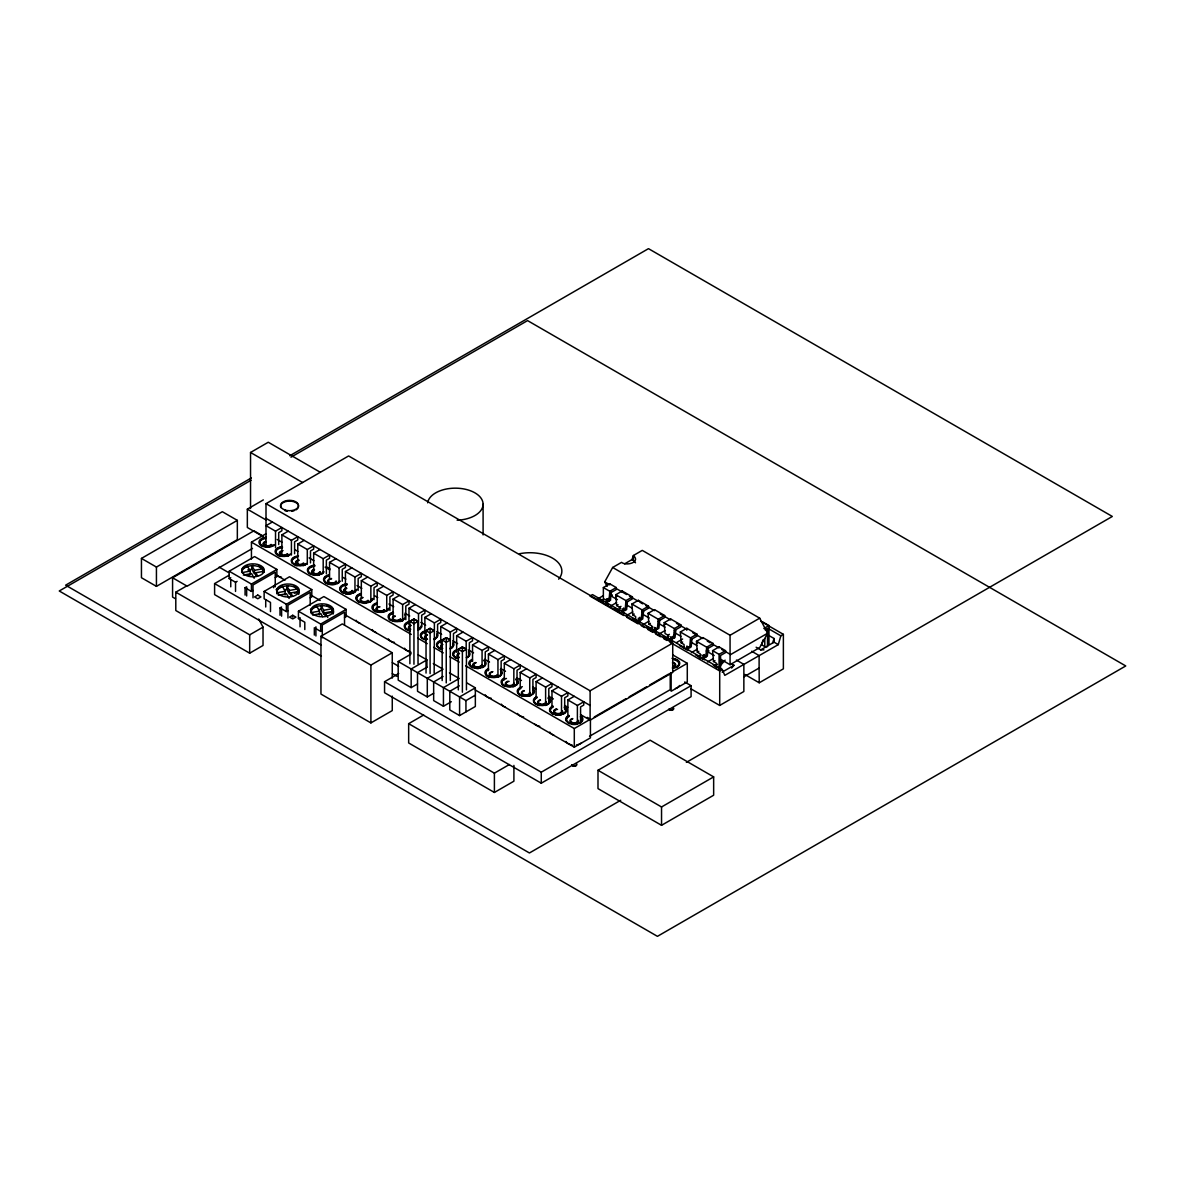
<?xml version="1.0" encoding="UTF-8"?>
<svg xmlns="http://www.w3.org/2000/svg" width="1185" height="1185" viewBox="0 0 1185 1185"><rect width="100%" height="100%" fill="white"/><g stroke="black" fill="none" stroke-linecap="round" stroke-linejoin="round"><path stroke-width="1.5" d="M230.764 586.827L230.764 579.495M265.721 607.001L265.721 599.669M300.042 626.821L300.042 617.652L298.442 618.57L298.442 611.223L323.875 596.559L346.109 609.386L346.109 616.733L344.524 617.652M720.554 659.201L730.064 664.696L730.064 635.264L612.66 567.482L604.706 581.879L607.09 586.397M606.083 602.958L606.083 599.477L608.971 601.15L609.816 591.285L603.358 587.567L603.358 602.306M608.971 601.15L610.453 600.291L611.297 592.396M622.229 612.275L622.229 608.809L625.117 610.468L625.961 600.617L615.77 594.722L616.615 605.565L619.503 607.238L620.984 606.379M627.443 601.713L626.598 609.608L625.117 610.468M638.359 623.34L638.359 618.126L641.248 619.785L642.107 609.934L631.916 604.039L632.76 614.882L635.649 616.555L635.649 620.036M643.588 611.03L642.729 618.94L641.248 619.785M654.505 630.924L654.505 627.443L657.394 629.102L658.253 619.251L648.047 613.356L648.906 624.199L651.794 625.873L651.794 629.353M659.734 620.362L658.875 628.257L657.394 629.102M670.651 640.241L670.651 636.76L673.539 638.434L674.383 628.568L664.192 622.688L665.037 633.516L667.925 635.19L669.407 634.331M675.865 629.679L675.02 637.574L673.539 638.434M686.796 649.558L686.796 646.077L689.685 647.751L690.529 637.885L680.338 632.005L681.182 642.848L684.071 644.507L684.071 647.988M692.01 638.996L691.166 646.892L689.685 647.751M702.927 658.875L702.927 655.394L705.816 657.068L706.675 647.203L696.484 641.322L697.328 652.165L700.216 653.824L700.216 659.053M708.156 648.313L707.297 656.209L705.816 657.068M623.591 615.474L589.952 596.055L592.485 594.589L722.258 669.495L724.79 675.361L778.293 644.625L780.841 635.812L783.374 634.345L783.374 668.844L759.229 682.782L744.802 674.443M763.066 639.841L761.496 644.684L765.94 647.262M772.487 643.351L774.057 638.508L768.117 635.086M624.569 563.867L631.975 559.601L633.397 555.513L642.27 550.388L759.689 618.17L767.643 633.205L759.689 647.602L730.064 664.696M609.445 597.551L611.875 594.766M671.851 637.752L675.48 633.59M706.556 653.616L708.986 650.832M720.287 665.718L725.116 660.149M731.604 668.073L734.019 665.289L730.967 663.526M690.87 688.811L719.71 705.445L743.854 691.507L743.854 664.37L736.418 660.075M250.539 508.498L250.539 452.477L268.269 442.242L320.335 472.297M251.353 477.94L65.605 585.183L529.428 852.978L620.703 800.275M289.777 455.751L648.476 248.657L1112.315 516.453L686.367 762.37M251.057 480.251L59.25 590.989L657.438 936.343L1125.75 665.955L527.562 320.602L291.006 457.173M141.445 558.416L222.336 511.713L237.341 520.363L237.341 539.664L156.435 586.368L141.445 577.717L141.445 558.416L156.435 567.067L237.341 520.363M263.233 536.657L247.339 527.488L247.339 509.15L263.337 499.907M266.003 545.855L266.003 503.655L348.612 455.958L672.725 643.085L672.725 672.443L590.115 720.139L580.532 714.599M175.484 598.751L172.58 597.062L172.58 577.776L253.931 530.806L262.655 535.842M272.357 522.007L266.003 525.681L275.527 531.176L281.882 527.503L281.882 530.791L278.712 532.628L278.712 544.552M251.442 559.098L251.442 542.152L266.121 533.68M258.715 619.044L263.026 627.132L263.026 645.469L249.679 653.187L175.795 610.527L175.795 592.174L186.637 585.908M252.523 548.418L187.126 586.175L172.58 577.776M281.882 555.024L281.882 534.85L288.236 531.176M237.119 581.331L235.534 582.235L229.179 578.576L229.179 571.229L254.597 556.565L276.846 569.407L276.846 576.74L275.246 577.658M321.357 656.238L214.603 594.603L214.603 583.598L228.957 575.303M281.882 534.85L291.421 540.345L297.776 536.687L297.776 539.96L294.591 541.797L294.591 553.721M242.599 568.711L247.058 566.134M229.179 578.576L230.764 577.658M297.776 564.193L297.776 544.019L304.13 540.345M297.776 544.019L307.3 549.529L313.655 545.855L313.655 549.129L310.485 550.966L310.485 562.89M245.073 595.077L245.073 587.745L246.658 586.827L246.658 595.996M229.179 571.229L251.427 584.072L276.846 569.407M313.655 573.377L313.655 553.188L320.009 549.529M245.073 587.745L251.427 591.419L253.012 590.5M270.491 611.593L270.491 602.424L264.136 598.751L264.136 591.419L289.555 576.74L311.788 589.582L311.788 596.914L310.203 597.832M313.655 553.188L323.194 558.698L329.548 555.024L329.548 558.313L326.364 560.149L326.364 573.762M276.061 589.76L282.015 586.323M329.548 578.872L329.548 562.371L335.903 558.698M329.548 562.371L339.073 567.867L345.442 564.193L345.442 567.482L342.258 569.318L342.258 581.242M280.015 615.267L280.015 607.92L281.6 607.001M264.136 591.419L286.37 604.261L311.788 589.582M345.442 593.552L345.442 571.54L351.797 567.867M280.015 607.92L286.37 611.593L287.97 610.675M175.795 592.174L249.679 634.834L263.026 627.132M345.442 571.54L354.967 577.036L361.321 573.377L361.321 576.651L358.151 578.487L358.151 590.411M292.725 615.267L289.555 617.089L292.725 618.925L295.909 617.089L292.725 615.267L292.725 617.089M310.381 609.564L316.336 606.127M361.321 597.225L361.321 580.709L367.676 577.036M361.321 580.709L370.861 586.219L377.215 582.546L377.215 585.834L374.03 587.656L374.03 599.58M377.215 606.394L377.215 589.878L383.57 586.219M298.442 611.223L320.691 624.065L346.109 609.386M314.336 635.071L314.336 627.739L320.691 631.412L322.276 630.494M377.215 589.878L386.74 595.388L393.094 591.715L393.094 595.003L389.924 596.84L389.924 610.453M392.265 696.128L392.265 710.585L370.905 722.909L320.957 694.069L320.957 636.256L342.317 623.917L392.265 652.757L392.265 678.057M393.094 617.4L393.094 599.062L399.449 595.388M393.094 599.062L402.633 604.557L408.988 600.884L408.988 604.172L405.803 606.009L405.803 619.636M408.988 624.747L408.988 608.231L415.342 604.557M408.988 608.231L418.512 613.726L424.882 610.068L424.882 613.341L421.697 615.178L421.697 627.102M418.024 663.748L418.024 621.355L413.95 619L409.892 621.355L409.892 663.748M424.882 633.916L424.882 617.4L431.236 613.726M434.169 673.08L434.406 622.91L440.761 619.237L440.761 622.525L437.591 624.347L437.591 636.271M434.169 630.672L430.096 628.465L426.037 630.672L430.096 633.027L434.169 630.672L430.096 628.317L426.037 630.672L426.037 673.08M320.957 636.256L370.905 665.096L392.265 652.757M440.761 643.085L440.761 626.569L447.115 622.91M417.52 683.952L411.165 687.611L398.19 680.131L398.19 661.497L410.81 654.209M440.761 626.569L450.3 632.079L456.655 628.405L456.655 631.694L453.47 633.531L453.47 645.44M450.315 639.989L446.241 637.797L442.168 639.989L446.241 642.344L450.315 639.989L446.241 637.649L442.168 639.989L442.168 680.545M456.655 652.254L456.655 635.752L463.009 632.079M684.693 681.982L691.092 685.671L691.092 696.676L541.264 783.196L384.562 692.721L384.562 681.716L398.693 673.554M426.926 667.214L426.926 659.882L411.165 668.977L411.165 687.611M456.655 635.752L466.179 641.248L472.534 637.589L472.534 640.863L469.364 642.7L469.364 656.327M426.97 667.185L417.52 672.65L417.52 691.285L427.296 696.943L433.651 693.269M466.446 689.863L466.446 649.306L462.387 646.966L458.314 649.306L458.314 689.863M472.534 661.437L472.534 644.921L478.888 641.248M612.66 567.482L621.547 562.357C626.332 566.341 641.041 562.223 633.397 555.513L633.397 560.416L635.515 562.786M472.534 644.921L482.073 650.417L488.427 646.758L488.427 650.032L485.243 651.868L485.243 665.496M443.116 676.502L433.651 681.967L433.651 700.602L443.442 706.26L451.322 701.713M488.427 670.606L488.427 654.09L494.782 650.417M603.358 587.567L609.801 583.85L616.259 587.567L616.259 589.538L609.816 593.255M609.816 591.285L616.259 587.567M598.203 598.618L602.972 595.862M488.427 654.09L497.952 659.601L504.321 655.927L504.321 659.216L501.136 661.037L501.136 672.962M601.491 600.765L604.454 599.047M606.083 599.477L607.564 598.632L610.453 600.291M615.77 594.722L622.214 591.004L632.405 596.885L632.405 598.855L625.961 602.572M459.262 685.834L449.796 691.285L449.796 709.919L459.587 715.577L475.348 706.482L475.348 687.833L466.964 682.99M615.77 596.692L617.252 595.833M504.321 679.775L504.321 663.259L510.676 659.601M610.645 606.039L616.57 602.617M513.905 765.406L513.905 781.196L494.397 792.454L408.662 742.965L408.662 723.665L423.682 714.999M616.615 605.565L618.096 604.706M625.961 600.617L632.405 596.885M475.348 687.833L459.587 696.943L459.587 715.577M504.321 663.259L513.846 668.77L520.2 665.096L520.2 668.384L517.03 670.221L517.03 683.834M617.637 610.082L620.599 608.364M631.916 604.039L638.345 600.321L648.55 606.216L648.55 608.172L642.107 611.89M398.19 661.497L465.942 700.602L475.348 695.18M520.2 687.122L520.2 672.443L526.555 668.77M626.791 615.37L632.716 611.934M632.76 614.882L634.242 614.023M642.107 609.934L648.55 606.216M520.2 672.443L529.739 677.938L536.094 674.28L536.094 677.553L532.909 679.39L532.909 693.018M648.047 613.356L654.49 609.638L664.681 615.533L664.681 617.489L658.253 621.207M536.094 698.128L536.094 681.612L542.449 677.938M642.922 624.688L648.862 621.266M648.906 624.199L650.387 623.354M658.253 619.251L664.681 615.533M536.094 681.612L545.618 687.122L551.973 683.449L551.973 686.722L548.803 688.559L548.803 702.187M649.913 628.717L652.891 627.013M664.192 622.688L670.636 618.97L680.827 624.85L680.827 626.806L674.383 630.524M664.192 624.643L665.674 623.784M551.973 707.297L551.973 690.781L558.328 687.122M659.067 634.005L665.007 630.583M674.383 628.568L680.827 624.85M551.973 690.781L561.512 696.291L567.867 692.618L567.867 695.906L564.682 697.743L564.682 709.652M666.059 638.034L669.021 636.33M680.338 632.005L686.782 628.287L696.973 634.168L696.973 636.138L690.529 639.856M567.867 714.629L567.867 699.95L574.221 696.291M266.003 503.655L590.115 690.781L672.725 643.085M676.694 642.463L682.619 639.041M681.182 642.848L682.664 641.989M690.529 637.885L696.973 634.168M567.867 699.95L577.391 705.46L583.761 701.787L583.761 705.075L580.576 706.912L580.576 720.539M696.484 641.322L702.912 637.604L713.118 643.485L713.118 645.455L706.675 649.173M696.484 643.277L697.965 642.433M691.359 652.639L697.284 649.217M697.328 652.165L698.809 651.306M706.675 647.203L713.118 643.485M730.064 635.264L759.689 618.17M408.662 723.665L494.397 773.168L509.402 764.503M465.616 665.792L574.295 728.538L590.426 719.221L590.426 737.855L574.295 747.172L475.2 689.966M594.263 716.999L625.917 698.735M629.087 696.899L646.492 686.856M649.661 685.019L668.651 674.058M672.606 671.776L687.285 663.304L687.285 681.938L671.14 691.255L671.14 672.621M698.35 656.683L701.313 654.964M702.927 655.394L704.408 654.55L704.408 659.764M716.362 668.37L716.362 663.156L713.474 661.482L712.615 650.639L719.058 646.921L725.516 650.654L725.516 652.609L720.554 655.483L720.554 668.325M712.615 650.639L719.073 654.372L725.516 650.654M763.836 628.524L768.976 625.562L768.976 643.973M707.489 661.956L713.429 658.534M765.021 629.798L767.51 628.376L767.51 646.714M713.474 661.482L714.955 660.623M589.523 736.285L670.236 689.685L670.236 673.139M767.643 633.205L730.612 654.579L721.65 649.395M714.481 666L717.458 664.281M720.421 662.578L723.383 660.86M384.562 681.716L541.264 772.19L691.092 685.671M670.043 642.3L719.71 670.962L722.258 669.495M722.154 672.132L734.019 665.289M756.134 647.232L760.711 649.884L774.057 642.166L778.293 644.625M743.854 676.842L759.111 668.029L759.111 655.557L751.675 651.261M597.995 770.28L650.106 740.195L713.651 776.886L713.651 795.224L661.541 825.308L597.995 788.617L597.995 770.28L661.541 806.97L713.651 776.886M245.473 567.185L247.532 566.356L250.183 571.096L250.183 574.755L246.91 575.362M280.415 587.375L282.489 586.531L285.141 591.271L285.141 594.944M314.736 607.179L316.81 606.35L319.446 611.09L319.446 614.748M247.843 569.896L251.827 569.259L254.464 573.97L254.464 570.296L251.827 565.586L253.486 565.497M284.578 589.7L286.785 589.434L289.407 594.144L289.407 590.471L286.785 585.76L288.429 585.671M318.883 609.52L321.105 609.238L323.727 613.963L330.289 612.734M250.183 571.096L242.021 572.607L241.873 571.659M254.464 570.296L262.67 568.77L262.67 572.444M243.355 575.081L251.561 573.555L254.182 578.265M255.841 576.428L255.841 572.77L264.003 571.244L264.136 572.192A11.228 6.488 0 0 0 253.012 565.66A11.228 6.488 0 0 0 241.77 572.148M285.141 591.271L276.979 592.781L276.831 591.833M289.407 590.471L297.613 588.945L297.613 592.618L294.339 593.226M278.297 595.27L286.518 593.744L289.14 598.455M290.784 596.618L290.784 592.944L298.946 591.433L299.094 592.381M319.446 611.09L311.285 612.601L311.151 611.653M322.75 605.491L321.105 605.579L323.727 610.29L331.933 608.764L331.933 612.423M312.618 615.074L320.824 613.549L322.587 616.689M325.105 616.422L325.105 612.764L333.266 611.238L333.415 612.186M760.711 649.884L763.94 649.854M762.533 621.829L768.976 625.562M760.933 621.384L783.374 634.345M768.013 628.405L780.841 635.812M631.975 559.601L633.397 560.416M604.706 581.879L609.801 584.827L609.801 583.85M616.259 588.545L626.584 594.514M629.487 596.188L638.345 601.299L638.345 600.321M639.811 602.143L642.714 603.832M645.632 605.505L654.49 610.63L654.49 609.638M660.312 613.993L663.23 615.667M664.681 616.511L670.636 619.948L670.636 618.97M676.457 623.31L679.375 624.984M680.827 625.828L686.782 629.265M692.603 632.627L701.431 637.723M707.282 641.1L710.2 642.788M713.118 644.462L719.058 647.899L719.058 646.921M617.415 599.654L612.66 596.914L611.06 593.907M626.939 605.15L631.694 607.905M642.803 614.319L649.158 617.977M658.667 623.473L665.022 627.146M674.532 632.642L680.886 636.301M691.996 642.714L696.75 645.469M706.275 650.965L714.2 655.542M598.529 598.81L602.972 601.373M614.926 608.275L619.37 610.838M632.553 618.452L639.959 622.732M647.203 626.909L650.165 628.628M653.142 630.331L656.105 632.049M663.348 636.226L672.25 641.366M679.494 645.544L686.9 649.824M695.639 654.875L703.046 659.156M713.251 665.037L720.673 669.318M626.791 617.326L638.004 623.799M641.218 625.65L644.418 627.502M647.617 629.339L652.431 632.123M655.631 633.975L660.43 636.745M663.644 638.596L666.844 640.448M672.902 654.994L687.285 663.304M250.539 452.477L302.605 482.532M266.003 518.334L590.115 705.46M247.339 509.15L266.403 520.156M424.882 617.4L434.406 622.91M326.719 566.963L329.919 568.815M587.242 717.369L590.426 719.221M277.171 539.471L281.956 542.226M294.739 549.603L297.924 551.455M309.107 557.898L313.892 560.668M325.075 567.126L329.86 569.881M342.628 577.258L345.827 579.109M356.996 585.553L361.795 588.323M374.564 595.7L377.763 597.536M388.932 603.995L393.731 606.75M404.9 613.208L409.684 615.978M420.868 622.421L425.652 625.191M436.835 631.649L441.62 634.405M452.803 640.863L457.588 643.633M468.771 650.076L473.556 652.846M484.739 659.304L489.524 662.059M500.692 668.518L505.491 671.288M516.66 677.731L521.459 680.501M532.628 686.959L535.827 688.796M548.596 696.173L553.38 698.943M564.564 705.386L567.763 707.238M251.442 542.152L411.269 634.419M417.668 638.108L427.252 643.648M433.651 647.336L443.234 652.876M449.633 656.564L459.217 662.104M418.275 654.89L426.926 659.882M433.28 663.541L443.057 669.199L427.296 678.294L427.296 696.943M449.426 672.873L459.202 678.516L443.442 687.611L443.442 706.26M277.023 575.554L285.007 580.161M310.574 594.929L320.172 600.469M345.739 615.222L411.269 653.053M258.967 566.134L263.425 568.711M293.91 586.323L298.383 588.901M326.749 605.268L332.689 608.705M392.339 662.637L398.664 666.281M219.166 567.141L228.527 572.533M298.442 618.57L304.797 622.229L304.797 629.576M392.339 673.643L397.079 676.383M214.603 583.598L321.357 645.232M330.482 607.564L331.933 608.764M296.161 587.76L297.613 588.945M261.218 567.571L262.67 568.77M325.105 612.764L327.756 617.504M290.784 592.944L292.547 596.099M255.841 572.77L257.604 575.925M759.111 668.029L759.229 682.782M774.057 638.508L774.057 642.166M764.784 638.671L764.784 647.365M719.71 670.962L719.71 705.445M719.073 654.372L719.073 669.11M702.912 637.604L702.912 638.582M688.278 646.966L688.278 650.447M686.782 628.287L686.782 630.242M672.132 637.649L672.132 641.129M667.925 635.19L667.925 638.671M661.541 806.97L661.541 825.308M655.986 628.331L655.986 631.798M639.841 617.267L639.841 622.481M623.71 607.949L623.71 613.163M622.214 591.004L622.214 591.982M619.503 607.238L619.503 610.705M607.564 598.632L607.564 605.579M590.115 690.781L590.115 720.139M577.391 705.46L577.391 723.813M574.295 728.538L574.295 747.172M561.512 696.291L561.512 712.792M545.618 687.122L545.618 703.623M541.264 772.19L541.264 783.196M529.739 677.938L529.739 694.454M513.846 668.77L513.846 685.285M497.952 659.601L497.952 676.102M494.397 773.168L494.397 792.454M483.095 504.203L483.095 534.924M482.073 650.417L482.073 666.933M466.179 641.248L466.179 650.417M465.942 700.602L465.942 711.904M462.387 646.966L462.387 692.218M450.3 632.079L450.315 680.545M446.241 637.649L446.241 682.901M430.096 628.317L430.096 673.584M418.512 613.726L418.512 630.242M413.95 619L413.95 664.252M402.633 604.557L402.633 621.073M386.74 595.388L386.74 610.068M370.861 586.219L370.861 600.884M370.905 665.096L370.905 722.909M354.967 577.036L354.967 591.715M344.524 624.984L344.524 612.141L322.276 624.984L322.276 637.826M339.073 567.867L339.073 582.546M323.727 610.29L323.727 613.963M323.194 558.698L323.194 573.377M321.105 605.579L321.105 609.238M320.691 624.065L320.691 631.412M315.921 626.821L315.921 635.99M310.203 605.179L310.203 592.337L287.955 605.179L287.955 618.022M307.3 549.529L307.3 564.193M291.421 540.345L291.421 555.024M286.785 585.76L286.785 589.434M286.37 604.261L286.37 611.593M281.6 608.838L281.6 616.185M275.527 531.176L275.527 547.692M275.246 586.827L275.246 572.148L253.012 584.99L253.012 597.832M273.661 585.908L273.661 587.745M251.827 565.586L251.827 569.259M251.427 584.072L251.427 591.419M249.679 634.834L249.679 653.187M235.534 582.235L235.534 591.419M156.435 567.067L156.435 586.368M519.474 553.75A31.906 18.427 0 0 1 553.795 558.905A31.906 18.427 0 0 1 558.668 579.184M427.652 502.81A27.773 16.027 0 0 1 456.329 488.176A27.773 16.027 0 0 1 483.08 503.981A27.773 16.027 0 0 1 457.129 520.2M311.433 613.83A11.228 6.488 0 0 1 322.513 605.654A11.228 6.488 0 0 1 333 614.082M277.112 594.011A11.228 6.488 0 0 1 288.192 585.849A11.228 6.488 0 0 1 298.679 594.277M280.86 507.61A8.991 5.184 0 0 1 291.865 501.255A8.991 5.184 0 0 1 295.894 509.935M294.028 510.765A8.991 5.184 0 0 1 291.865 511.283M287.214 511.283A8.991 5.184 0 0 1 285.052 510.765M672.932 667.14A4.37 2.518 0 0 0 675.509 664.77A4.37 2.518 0 0 0 672.695 662.474A4.37 2.518 0 0 1 675.509 664.859A4.37 2.518 0 0 1 672.932 667.244M672.443 662.859A3.659 2.103 0 0 1 674.798 664.77A3.659 2.103 0 0 1 672.636 666.755M679.479 685.493A8.636 4.992 0 0 1 675.465 688.529M303.952 563.319A4.37 2.518 0 0 1 296.872 564.253A4.37 2.518 0 0 1 298.087 560.12M303.286 563.068A3.659 2.103 0 0 1 297.035 563.645A3.659 2.103 0 0 1 299.301 560.238M287.807 554.002A4.37 2.518 0 0 1 280.341 554.698A4.37 2.518 0 0 1 283.037 550.61M287.14 553.75A3.659 2.103 0 0 1 281.215 554.536A3.659 2.103 0 0 1 282.237 551.069M281.497 577.184A8.636 4.992 0 0 1 276.253 574.873M274.579 545.07A8.636 4.992 0 0 1 260.226 544.759A8.636 4.992 0 0 1 266.225 537.22M274.016 544.833A7.94 4.592 0 0 1 260.819 544.552A7.94 4.592 0 0 1 266.329 537.62M261.426 545.737A7.94 4.592 0 0 1 266.329 538.331M271.676 544.685A4.37 2.518 0 0 1 264.581 545.618A4.37 2.518 0 0 1 265.81 541.486A4.37 2.518 0 0 0 264.581 545.515A4.37 2.518 0 0 0 271.676 544.582M372.342 598.529A7.94 4.592 0 0 1 359.781 601.773A7.94 4.592 0 0 1 361.203 593.878M370.875 601.462A7.94 4.592 0 0 1 369.453 602.321M365.706 603.298A7.94 4.592 0 0 1 363.632 603.328M359.781 602.484A7.94 4.592 0 0 1 361.203 594.589M368.52 600.499A4.37 2.518 0 0 1 361.44 601.432A4.37 2.518 0 0 1 362.654 597.299M421.401 625.236A8.636 4.992 0 0 1 418.32 629.887M409.788 630.687A8.636 4.992 0 0 1 404.233 626.169A8.636 4.992 0 0 1 409.343 621.473M420.764 626.495A7.94 4.592 0 0 1 417.875 629.576M410.04 630.301A7.94 4.592 0 0 1 404.929 626.154A7.94 4.592 0 0 1 409.625 621.844M420.764 627.191A7.94 4.592 0 0 1 419.297 629.413M410.04 631.012A7.94 4.592 0 0 1 408.218 630.435M406.707 629.62A7.94 4.592 0 0 1 409.625 622.54M410.306 629.709A4.37 2.518 0 0 1 411.076 625.354A4.37 2.518 0 0 0 410.306 629.605M410.721 629.265A3.659 2.103 0 0 1 410.558 625.917M673.969 659.023A7.94 4.592 0 0 1 679.035 663.778A7.94 4.592 0 0 1 672.399 667.822M480.843 665.585A3.659 2.103 0 0 1 474.933 666.37A3.659 2.103 0 0 1 475.94 662.904M481.777 665.2A4.37 2.518 0 0 1 474.874 666.977A4.37 2.518 0 0 1 475.644 662.533M475.644 662.637A4.37 2.518 0 0 0 474.874 666.977A4.37 2.518 0 0 0 481.777 665.096M426.867 638.582A3.659 2.103 0 0 1 427.518 634.953M427.444 639.337A4.37 2.518 0 0 1 424.645 637.056A4.37 2.518 0 0 1 427.222 634.671M483.599 660.415A7.94 4.592 0 0 1 482.443 666.859A7.94 4.592 0 0 1 471.275 666.192A7.94 4.592 0 0 1 472.43 659.749M452.996 643.929A7.94 4.592 0 0 1 450.167 648.225M442.316 648.95A7.94 4.592 0 0 1 440.139 641.1M484.68 662.134A7.94 4.592 0 0 1 482.443 667.57M478.696 668.533A7.94 4.592 0 0 1 476.622 668.562M472.785 667.718A7.94 4.592 0 0 1 472.43 660.445M468.549 652.106A7.94 4.592 0 0 1 466.298 657.542M458.462 658.267A7.94 4.592 0 0 1 456.284 650.417M564.312 707.001A7.94 4.592 0 0 1 563.156 713.459A7.94 4.592 0 0 1 551.988 712.792A7.94 4.592 0 0 1 553.143 706.334M564.312 707.712A7.94 4.592 0 0 1 563.156 714.155M561.394 714.792A7.94 4.592 0 0 1 559.409 715.133M557.335 715.162A7.94 4.592 0 0 1 555.321 714.881M553.484 714.318A7.94 4.592 0 0 1 551.988 713.489M550.892 712.481A7.94 4.592 0 0 1 553.143 707.045M562.46 711.133A4.37 2.518 0 0 1 559.216 713.977A4.37 2.518 0 0 1 554.017 712.363A4.37 2.518 0 0 1 556.358 709.134A4.37 2.518 0 0 0 554.017 712.363A4.37 2.518 0 0 0 559.216 713.874A4.37 2.518 0 0 0 562.46 711.03M561.779 711.652A3.659 2.103 0 0 1 558.091 713.548A3.659 2.103 0 0 1 554.506 711.578A3.659 2.103 0 0 1 557.572 709.356M553.825 735.13A8.636 4.992 0 0 1 549.81 732.093M323.431 571.733A7.94 4.592 0 0 1 309.848 572.992A7.94 4.592 0 0 1 314.751 565.571M322.453 573.496A7.94 4.592 0 0 1 321.031 574.37M319.254 574.992A7.94 4.592 0 0 1 317.269 575.332M315.195 575.377A7.94 4.592 0 0 1 313.181 575.095M311.359 574.518A7.94 4.592 0 0 1 308.293 569.748A7.94 4.592 0 0 1 314.751 566.282M320.365 571.896A4.37 2.518 0 0 1 313.447 573.688A4.37 2.518 0 0 1 314.232 569.333M319.654 571.851A3.659 2.103 0 0 1 313.877 573.347A3.659 2.103 0 0 1 314.529 569.718M523.622 716.984A8.636 4.992 0 0 1 517.519 713.459M339.577 581.065A7.94 4.592 0 0 1 326.704 582.753A7.94 4.592 0 0 1 328.912 575.243M338.584 582.813A7.94 4.592 0 0 1 337.162 583.687M335.399 584.309A7.94 4.592 0 0 1 329.326 584.412M327.504 583.85A7.94 4.592 0 0 1 328.912 575.94M336.51 581.213A4.37 2.518 0 0 1 332.096 583.479A4.37 2.518 0 0 1 327.801 581.139A4.37 2.518 0 0 1 331.459 578.473M335.785 581.168A3.659 2.103 0 0 1 332.096 583.064A3.659 2.103 0 0 1 328.512 581.109A3.659 2.103 0 0 1 331.578 578.872M306.308 563.467A7.94 4.592 0 0 1 293.717 563.675A7.94 4.592 0 0 1 296.635 556.594M306.308 564.178A7.94 4.592 0 0 1 303.123 565.675M297.035 565.778A7.94 4.592 0 0 1 295.213 565.201M306.871 563.704A8.636 4.992 0 0 1 292.517 563.393A7.94 4.592 0 0 1 296.635 557.306M292.517 563.393A8.636 4.992 0 0 1 298.502 555.869M580.991 716.066A8.636 4.992 0 0 1 579.732 723.087A8.636 4.992 0 0 1 567.585 722.361A8.636 4.992 0 0 1 568.844 715.355M580.457 716.332A7.94 4.592 0 0 1 579.302 722.776A7.94 4.592 0 0 1 568.133 722.109A7.94 4.592 0 0 1 569.274 715.666M580.457 717.029A7.94 4.592 0 0 1 579.302 723.487M577.539 724.109A7.94 4.592 0 0 1 571.451 724.213M569.63 723.635A7.94 4.592 0 0 1 568.133 722.82M566.445 720.643A7.94 4.592 0 0 1 569.274 716.362M578.606 720.45A4.37 2.518 0 0 1 575.347 723.294A4.37 2.518 0 0 1 570.163 721.68A4.37 2.518 0 0 1 572.503 718.554M577.895 720.421A3.659 2.103 0 0 1 575.184 722.791A3.659 2.103 0 0 1 570.844 721.443A3.659 2.103 0 0 1 572.799 718.821M581.776 742.625A8.636 4.992 0 0 1 576.517 744.935M572.059 744.935A8.636 4.992 0 0 1 565.941 741.41M576.206 764.784A2 1.155 0 0 1 574.295 766.221A2 1.155 0 0 1 572.37 764.784M576.547 763.732A2.622 1.511 0 0 1 575.288 765.88A2.622 1.511 0 0 1 571.762 764.873M270.995 544.433A3.659 2.103 0 0 1 265.084 545.218A3.659 2.103 0 0 1 266.092 541.752M290.725 554.387A8.636 4.992 0 0 1 276.372 554.076A8.636 4.992 0 0 1 282.356 546.537M340.228 581.198A8.636 4.992 0 0 1 326.231 583.05A8.636 4.992 0 0 1 328.63 574.873M356.892 589.256A8.636 4.992 0 0 1 348.168 593.729A8.636 4.992 0 0 1 339.68 589.108A8.636 4.992 0 0 1 346.938 583.82M389.169 607.89A8.636 4.992 0 0 1 375.526 611.43A8.636 4.992 0 0 1 377.052 602.824M436.895 633.308A8.636 4.992 0 0 1 434.451 639.204M425.933 640.004A8.636 4.992 0 0 1 420.379 635.486A8.636 4.992 0 0 1 425.474 630.79M500.277 669.481A8.636 4.992 0 0 1 499.033 676.487A8.636 4.992 0 0 1 486.872 675.761A8.636 4.992 0 0 1 488.131 668.755M484.132 660.149A8.636 4.992 0 0 1 482.887 667.17A8.636 4.992 0 0 1 470.741 666.444A8.636 4.992 0 0 1 471.985 659.438M516.423 678.798A8.636 4.992 0 0 1 515.164 685.804A8.636 4.992 0 0 1 503.018 685.078A8.636 4.992 0 0 1 504.277 678.072M548.699 697.432A8.636 4.992 0 0 1 547.455 704.453A8.636 4.992 0 0 1 535.309 703.727A8.636 4.992 0 0 1 536.553 696.706M564.845 706.749A8.636 4.992 0 0 1 563.601 713.77A8.636 4.992 0 0 1 551.44 713.044A8.636 4.992 0 0 1 552.699 706.023M532.569 688.115A8.636 4.992 0 0 1 530.702 695.388A8.636 4.992 0 0 1 518.319 693.684A8.636 4.992 0 0 1 522.333 686.707M469.171 651.943A8.636 4.992 0 0 1 466.742 657.853M458.21 658.638A8.636 4.992 0 0 1 455.84 650.106M453.04 642.625A8.636 4.992 0 0 1 450.596 648.536M442.079 649.321A8.636 4.992 0 0 1 436.524 644.803A8.636 4.992 0 0 1 441.62 640.107M404.603 614.659A8.636 4.992 0 0 1 400.249 621.251A8.636 4.992 0 0 1 388.843 618.733A8.636 4.992 0 0 1 393.198 612.156M373.038 598.573A8.636 4.992 0 0 1 359.381 602.099A8.636 4.992 0 0 1 360.907 593.507M324.083 571.881A8.636 4.992 0 0 1 309.315 573.244A8.636 4.992 0 0 1 314.647 565.186M290.162 554.15A7.94 4.592 0 0 1 276.964 553.869A7.94 4.592 0 0 1 282.474 546.937M288.74 555.721A7.94 4.592 0 0 1 286.977 556.358M280.904 556.446A7.94 4.592 0 0 1 275.838 551.706A7.94 4.592 0 0 1 282.474 547.648M673.969 659.719A7.94 4.592 0 0 1 676.146 667.57M515.875 679.049A7.94 4.592 0 0 1 514.734 685.493A7.94 4.592 0 0 1 503.566 684.826A7.94 4.592 0 0 1 504.706 678.383M515.875 679.746A7.94 4.592 0 0 1 516.156 685.33M514.734 686.204A7.94 4.592 0 0 1 512.957 686.826M505.062 686.352A7.94 4.592 0 0 1 506.469 678.457M514.038 683.182A4.37 2.518 0 0 1 510.779 686.026A4.37 2.518 0 0 1 505.595 684.397A4.37 2.518 0 0 1 507.935 681.271M513.135 684.219A3.659 2.103 0 0 1 506.884 684.797A3.659 2.103 0 0 1 509.135 681.39M505.402 707.164A8.636 4.992 0 0 1 501.374 704.142M673.673 708.186A2.622 1.511 0 0 1 672.147 709.963A2.622 1.511 0 0 1 668.873 709.326M672.547 708.349A2 1.155 0 0 1 671.91 710.215A2 1.155 0 0 1 669.155 709.163M672.028 658.342A8.636 4.992 0 0 1 679.775 663.156A8.636 4.992 0 0 1 672.502 668.221M458.728 657.66A4.37 2.518 0 0 1 459.513 653.32M459.158 657.231A3.659 2.103 0 0 1 458.995 653.883M453.055 645.84A7.94 4.592 0 0 1 450.167 648.921M440.494 649.084A7.94 4.592 0 0 1 438.983 648.254M437.902 647.232A7.94 4.592 0 0 1 440.139 641.811M442.583 648.343A4.37 2.518 0 0 1 442.39 644.344M442.583 648.239A4.37 2.518 0 0 1 442.39 644.24M442.316 647.528A3.659 2.103 0 0 1 442.849 644.566M533.117 689.389A7.94 4.592 0 0 1 529.725 695.269A7.94 4.592 0 0 1 519.282 693.832A7.94 4.592 0 0 1 520.852 687.7M533.709 691.24A7.94 4.592 0 0 1 533.28 693.595M530.865 695.521A7.94 4.592 0 0 1 529.102 696.143M523.029 696.247A7.94 4.592 0 0 1 521.207 695.684M519.697 694.854A7.94 4.592 0 0 1 520.852 688.411M530.184 692.499A4.37 2.518 0 0 1 526.925 695.343A4.37 2.518 0 0 1 521.726 693.729A4.37 2.518 0 0 1 524.081 690.588M529.473 692.455A3.659 2.103 0 0 1 526.747 694.84A3.659 2.103 0 0 1 522.407 693.477A3.659 2.103 0 0 1 524.377 690.87M548.166 697.684A7.94 4.592 0 0 1 547.011 704.142A7.94 4.592 0 0 1 535.842 703.475A7.94 4.592 0 0 1 536.998 697.017M548.166 698.395A7.94 4.592 0 0 1 545.248 705.475M539.175 705.564A7.94 4.592 0 0 1 537.353 705.001M535.842 704.171A7.94 4.592 0 0 1 536.998 697.728M546.315 701.816A4.37 2.518 0 0 1 543.071 704.66A4.37 2.518 0 0 1 537.871 703.046A4.37 2.518 0 0 1 540.212 699.905M545.633 702.335A3.659 2.103 0 0 1 539.856 703.816A3.659 2.103 0 0 1 540.508 700.187M539.767 726.301A8.636 4.992 0 0 1 534.524 723.976M469.186 655.157A7.94 4.592 0 0 1 467.734 657.379M456.64 658.401A7.94 4.592 0 0 1 456.284 651.128M436.85 634.612A7.94 4.592 0 0 1 434.021 638.893M426.185 639.619A7.94 4.592 0 0 1 421.075 635.471A7.94 4.592 0 0 1 425.77 631.161M387.999 609.016A7.94 4.592 0 0 1 375.127 610.719A7.94 4.592 0 0 1 377.334 603.195M410.632 651.75A8.636 4.992 0 0 1 404.529 648.225M404.144 618.333A7.94 4.592 0 0 1 391.272 620.036A7.94 4.592 0 0 1 393.479 612.512M401.73 620.97A7.94 4.592 0 0 1 399.967 621.592M390.561 620.303A7.94 4.592 0 0 1 393.479 613.223M400.811 619.133A4.37 2.518 0 0 1 393.716 620.066A4.37 2.518 0 0 1 394.946 615.933M400.145 618.985A3.659 2.103 0 0 1 394.22 619.77A3.659 2.103 0 0 1 395.227 616.318M394.486 642.433A8.636 4.992 0 0 1 388.384 638.908M387.999 609.727A7.94 4.592 0 0 1 387.021 610.779M375.926 611.801A7.94 4.592 0 0 1 377.334 603.906M360.121 623.295A8.636 4.992 0 0 1 356.092 620.259M367.854 600.351A3.659 2.103 0 0 1 361.929 601.136A3.659 2.103 0 0 1 362.951 597.67M355.722 590.382A7.94 4.592 0 0 1 342.139 591.641A7.94 4.592 0 0 1 347.042 584.22M354.73 592.13A7.94 4.592 0 0 1 353.308 593.004M351.545 593.641A7.94 4.592 0 0 1 345.472 593.729M343.65 593.167A7.94 4.592 0 0 1 340.569 588.382A7.94 4.592 0 0 1 347.042 584.916M352.641 590.634A4.37 2.518 0 0 1 345.739 592.426A4.37 2.518 0 0 1 346.509 588.071A4.37 2.518 0 0 0 345.739 592.322A4.37 2.518 0 0 0 352.641 590.53M496.989 674.902A3.659 2.103 0 0 1 491.064 675.687A3.659 2.103 0 0 1 492.086 672.236M351.93 590.5A3.659 2.103 0 0 1 346.153 591.982A3.659 2.103 0 0 1 346.805 588.352M378.8 606.72A4.37 2.518 0 0 0 377.585 610.853A4.37 2.518 0 0 0 384.666 609.919A4.37 2.518 0 0 1 377.585 610.749A4.37 2.518 0 0 1 378.8 606.616M500.825 670.754A7.94 4.592 0 0 1 497.448 676.62A7.94 4.592 0 0 1 487.005 675.198A7.94 4.592 0 0 1 488.575 669.066M383.999 609.668A3.659 2.103 0 0 1 377.748 610.245A3.659 2.103 0 0 1 380 606.838M376.267 632.612A8.636 4.992 0 0 1 372.238 629.576M501.418 672.606A7.94 4.592 0 0 1 498.589 676.887M488.916 677.035A7.94 4.592 0 0 1 488.575 669.762M497.656 675.05A4.37 2.518 0 0 1 490.19 675.746A4.37 2.518 0 0 1 492.886 671.658M491.345 698.35A8.636 4.992 0 0 1 485.243 694.825M436.909 636.523A7.94 4.592 0 0 1 436.435 637.678M435.443 638.73A7.94 4.592 0 0 1 434.021 639.604M421.756 637.915A7.94 4.592 0 0 1 425.77 631.857M241.962 569.155L241.814 570.844A11.228 6.488 0 0 0 250.983 576.695L253.916 576.784A11.228 6.488 0 0 0 264.062 571.481L264.211 569.792A11.228 6.488 0 0 0 255.027 563.942L252.109 563.853A11.228 6.488 0 0 0 241.962 569.155M276.905 589.33L276.772 591.019A11.228 6.488 0 0 0 285.94 596.885L288.873 596.959A11.228 6.488 0 0 0 299.02 591.67L299.168 589.982A11.228 6.488 0 0 0 289.984 584.116L287.051 584.027A11.228 6.488 0 0 0 276.905 589.33M311.225 609.149L311.077 610.838A11.228 6.488 0 0 0 320.261 616.689L323.179 616.778A11.228 6.488 0 0 0 333.326 611.475L333.474 609.786A11.228 6.488 0 0 0 324.305 603.935L321.372 603.846A11.228 6.488 0 0 0 311.225 609.149M257.782 595.077L254.597 596.914L257.782 598.751L260.952 596.914L257.782 595.077M418.024 621.355L413.95 623.695L409.892 621.355L413.95 619.148L418.024 621.355M466.446 649.306L462.387 651.661L458.314 649.306L462.387 647.114L466.446 649.306M285.052 510.024A8.991 5.184 0 0 0 298.531 505.536A8.991 5.184 0 0 0 285.052 501.033A8.991 5.184 0 0 0 285.052 510.024"/></g></svg>
